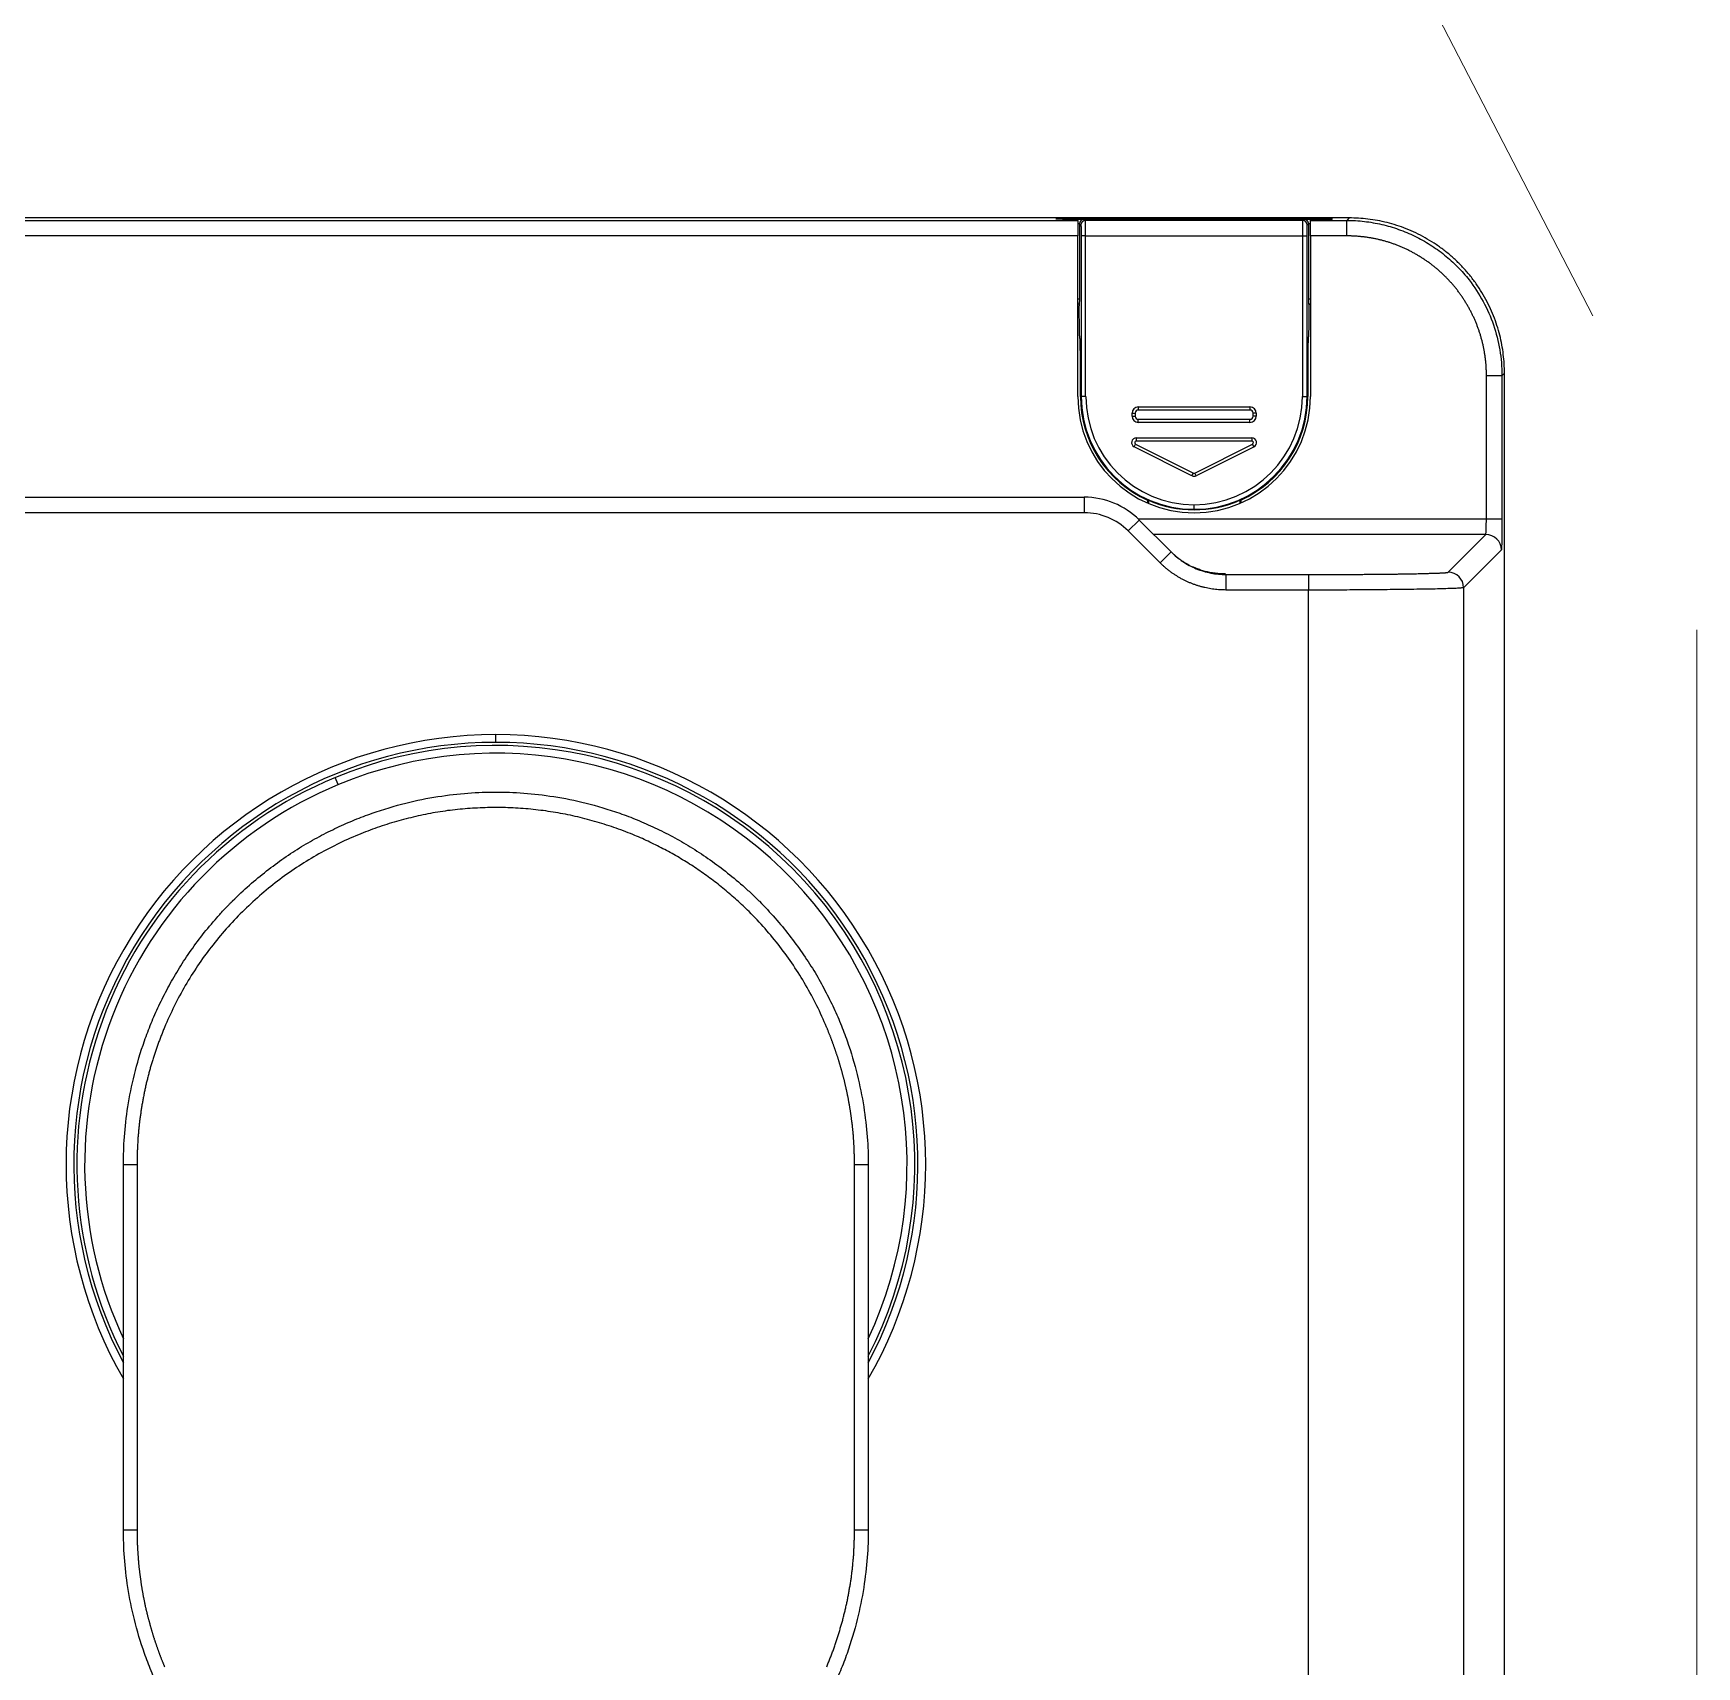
# Model space of a CAD drawing. Extents: x 4885 to 9138, y -729 to 2388.
# Drawn here: x 6318.6 to 6425.8, y 156.3 to 261.6 of the extents above; entities that cross this region are included whole.
import ezdxf

# ---------------------------------------------------------------- set-up
doc = ezdxf.new("R2010")
doc.units = 0
doc.header["$LTSCALE"] = 10
doc.header["$MEASUREMENT"] = 0
doc.linetypes.add('CENTER2', pattern=[28.575, 19.05, -3.175, 3.175, -3.175])
doc.layers.get('0').update_dxf_attribs({"linetype": 'CONTINUOUS'})
doc.layers.add('Cneter', color=1, linetype='CENTER2', lineweight=13)

msp = doc.modelspace()

# ---------------------------------------------------------------- linework, layer by layer
at = {"color": 7, "linetype": 'Continuous', "lineweight": 25}
for p, q in [((6205.17, 249.53), (6385.93, 249.53)), ((6403.43, 249.69), (6205.18, 249.69)), ((6384.53, 249.61), (6384.53, 249.64)), ((6384.53, 249.64), (6402.33, 249.64)), ((6385.93, 249.61), (6384.53, 249.61)), ((6384.93, 249.64), (6401.93, 249.64)), ((6384.93, 249.64), (6384.95, 249.62)), ((6384.95, 249.61), (6384.95, 249.62)), ((6384.95, 249.62), (6386.35, 249.62)), ((6385.93, 249.53), (6385.93, 249.61)), ((6385.93, 249.53), (6385.93, 248.53)), ((6386.05, 249.32), (6385.93, 249.32)), ((6386.05, 249.31), (6386.05, 244.46)), ((6386.05, 249.31), (6386.13, 249.23)), ((6386.43, 249.53), (6386.35, 249.62)), ((6400.42, 249.53), (6386.43, 249.53)), ((6400.5, 249.62), (6400.42, 249.53)), ((6400.5, 249.62), (6401.9, 249.62)), ((6400.72, 249.23), (6400.8, 249.31)), ((6400.93, 249.32), (6400.8, 249.32)), ((6400.8, 249.31), (6400.8, 244.46)), ((6400.93, 249.53), (6400.93, 249.61)), ((6400.93, 249.61), (6402.33, 249.61)), ((6400.93, 249.53), (6403.27, 249.53)), ((6400.93, 248.53), (6400.93, 249.53)), ((6401.9, 249.62), (6401.93, 249.64)), ((6401.9, 249.62), (6401.9, 249.61)), ((6402.33, 249.64), (6402.33, 249.61)), ((6403.43, 249.69), (6403.27, 249.53)), ((6403.27, 248.53), (6403.27, 249.53)), ((6385.93, 248.53), (6205.17, 248.53)), ((6385.93, 238.19), (6385.93, 248.53)), ((6386.44, 248.53), (6386.14, 248.53)), ((6386.14, 248.53), (6386.14, 238.19)), ((6386.44, 248.53), (6400.41, 248.53)), ((6386.44, 238.19), (6386.44, 248.53)), ((6400.41, 248.53), (6400.71, 248.53)), ((6400.41, 248.53), (6400.41, 238.19)), ((6400.71, 238.19), (6400.71, 248.53)), ((6403.27, 248.53), (6400.93, 248.53)), ((6400.93, 248.53), (6400.93, 238.19)), ((6386.05, 244.46), (6385.93, 244.46)), ((6400.93, 244.46), (6400.8, 244.46)), ((6385.93, 244.16), (6386.05, 244.16)), ((6386.03, 244.14), (6385.93, 244.14)), ((6386.03, 244.14), (6386.05, 244.16)), ((6386.03, 244.14), (6386.03, 244.02)), ((6400.8, 244.16), (6400.93, 244.16)), ((6400.83, 244.14), (6400.8, 244.16)), ((6400.83, 244.14), (6400.93, 244.14)), ((6400.83, 244.14), (6400.83, 244.02)), ((6386.07, 241.96), (6386.06, 242.03)), ((6400.79, 242.03), (6400.78, 241.96)), ((6386.1, 238.19), (6386.1, 240.46)), ((6400.76, 240.46), (6400.76, 238.19)), ((6412.27, 239.53), (6413.27, 239.53)), ((6412.27, 230.29), (6412.27, 239.53)), ((6413.27, 239.53), (6413.43, 239.69)), ((6413.27, 239.53), (6413.27, 230.29)), ((6413.43, 148.9), (6413.43, 239.69)), ((6386.14, 238.19), (6386.1, 238.19)), ((6386.44, 238.19), (6386.14, 238.19)), ((6400.41, 238.19), (6400.71, 238.19)), ((6400.76, 238.19), (6400.71, 238.19)), ((6389.43, 237.11), (6389.63, 237.11)), ((6389.43, 236.91), (6389.43, 237.11)), ((6389.63, 237.11), (6389.63, 236.91)), ((6389.83, 237.51), (6397.03, 237.51)), ((6389.83, 237.51), (6389.83, 237.31)), ((6397.03, 237.31), (6389.83, 237.31)), ((6397.03, 237.51), (6397.03, 237.31)), ((6397.43, 237.11), (6397.23, 237.11)), ((6397.23, 236.91), (6397.23, 237.11)), ((6397.43, 237.11), (6397.43, 236.91)), ((6389.43, 236.91), (6389.63, 236.91)), ((6389.83, 236.51), (6389.83, 236.71)), ((6389.83, 236.71), (6397.03, 236.71)), ((6397.03, 236.51), (6389.83, 236.51)), ((6397.03, 236.51), (6397.03, 236.71)), ((6397.43, 236.91), (6397.23, 236.91)), ((6389.56, 234.94), (6389.65, 235.12)), ((6393.29, 233.07), (6389.56, 234.94)), ((6389.65, 235.12), (6393.38, 233.25)), ((6389.7, 235.51), (6389.7, 235.31)), ((6389.7, 235.51), (6397.15, 235.51)), ((6397.15, 235.31), (6389.7, 235.31)), ((6393.47, 233.25), (6397.2, 235.12)), ((6397.29, 234.94), (6393.56, 233.07)), ((6397.15, 235.51), (6397.15, 235.31)), ((6397.29, 234.94), (6397.2, 235.12)), ((6393.29, 233.07), (6393.38, 233.25)), ((6393.56, 233.07), (6393.47, 233.25)), ((5990.5, 231.69), (6386.35, 231.69)), ((6386.35, 231.69), (6386.35, 230.69)), ((6386.35, 230.69), (5990.5, 230.69)), ((6390.43, 231.5), (6390.43, 231.34)), ((6390.43, 231.34), (6390.43, 231.31)), ((6390.48, 231.5), (6390.48, 231.29)), ((6393.43, 230.91), (6393.43, 231.21)), ((6396.37, 231.5), (6396.37, 231.29)), ((6396.43, 231.5), (6396.43, 231.34)), ((6396.43, 231.34), (6396.43, 231.31)), ((6389.89, 230.22), (6389.18, 229.52)), ((6391.24, 227.46), (6389.18, 229.52)), ((6389.82, 230.29), (6412.27, 230.29)), ((6389.89, 230.22), (6391.94, 228.17)), ((6412.27, 230.29), (6413.27, 230.29)), ((6412.23, 229.29), (6390.82, 229.29)), ((6409.8, 226.86), (6412.23, 229.29)), ((6391.94, 228.17), (6391.24, 227.46)), ((6413.23, 228.29), (6410.8, 225.86)), ((6395.44, 226.75), (6395.48, 226.71)), ((6395.48, 226.71), (6395.48, 225.71)), ((6395.48, 226.71), (6400.81, 226.71)), ((6400.81, 226.71), (6400.81, 225.71)), ((6400.81, 225.71), (6395.48, 225.71)), ((6400.81, 151.67), (6400.81, 225.71)), ((6410.8, 225.86), (6410.8, 151.52)), ((6348.43, 215.89), (6348.43, 216.39)), ((6338.27, 213.17), (6338.08, 213.63)), ((6324.43, 165.14), (6324.43, 188.69)), ((6324.43, 188.69), (6325.31, 188.69)), ((6325.31, 188.69), (6325.31, 165.14)), ((6371.55, 188.69), (6372.43, 188.69)), ((6371.55, 165.14), (6371.55, 188.69)), ((6372.43, 188.69), (6372.43, 165.14)), ((6324.43, 165.14), (6325.31, 165.14)), ((6371.55, 165.14), (6372.43, 165.14))]:
    msp.add_line(p, q, dxfattribs=at)
for centre, radius, start, end in [((6386.35, 249.31), 0.3, 179.0207, 180.0036), ((6400.5, 249.31), 0.3, 359.9964, 0.9793), ((6393.43, 238.19), 7.5, 180, 0), ((6393.43, 238.19), 7.33, 180, 245.8412), ((6393.43, 238.19), 7.28, 180, 270), ((6393.43, 238.19), 6.98, 180, 270), ((6393.43, 238.19), 7.28, 270, 0), ((6393.43, 238.19), 6.98, 270, 0), ((6393.43, 238.19), 7.33, 294.1588, 0), ((6389.83, 237.11), 0.4, 90, 180), ((6389.83, 237.11), 0.2, 90, 180), ((6397.03, 237.11), 0.4, 0, 90), ((6397.03, 237.11), 0.2, 0, 90), ((6389.83, 236.91), 0.4, 180, 270), ((6389.83, 236.91), 0.2, 180, 270), ((6397.03, 236.91), 0.4, 270, 0), ((6397.03, 236.91), 0.2, 270, 0), ((6389.7, 235.21), 0.3, 90, 243.4349), ((6389.7, 235.21), 0.1, 90, 243.4349), ((6397.15, 235.21), 0.3, 296.5651, 90), ((6397.15, 235.21), 0.1, 296.5651, 90), ((6393.43, 233.34), 0.3, 243.4349, 296.5651), ((6393.43, 233.34), 0.1, 243.4349, 296.5651), ((6386.35, 226.69), 5, 45, 90), ((6386.35, 226.69), 4, 45, 90), ((6393.43, 238.19), 7.31, 246.2293, 293.7707), ((6348.43, 188.69), 27.7, 90, 209.9531), ((6348.43, 188.69), 27.2, 90, 208.0716), ((6348.43, 188.69), 27, 332.7358, 112.5227), ((6348.43, 188.69), 27.7, 330.0469, 90), ((6348.43, 188.69), 27.2, 331.9284, 90), ((6348.43, 188.69), 26.5, 334.9127, 112.5227), ((6348.43, 188.69), 27, 112.5227, 207.2645), ((6348.43, 188.69), 26.5, 112.5227, 205.0849)]:
    msp.add_arc(centre, radius, start, end, dxfattribs=at)
for centre, major_axis, ratio, start_param, end_param in [((6384.95, 249.32), (-0.212, -0.212), 0.999695, 3.927143, 4.127504), ((6386.43, 249.23), (0.212, 0.212), 0.999695, 0.78555, 2.356042), ((6400.42, 249.23), (-0.212, 0.212), 0.999695, 3.927143, 5.497635), ((6401.9, 249.32), (-0.212, 0.212), 0.999695, 5.297274, 5.497635), ((6386.05, 244.46), (0, -0.3), 0.017452, 0.017366, 1.570732), ((6400.8, 244.46), (0, 0.3), 0.017452, 1.57088, 3.124208), ((6412.23, 228.29), (-0.707, 0.707), 0.999695, 3.927143, 5.497635), ((6409.8, 225.86), (-0.707, 0.707), 0.999695, 3.927143, 5.497635)]:
    msp.add_ellipse(centre, major_axis=major_axis, ratio=ratio, start_param=start_param, end_param=end_param, dxfattribs=at)
for points, weights in [([(6386.35, 249.62), (6386.18, 249.61), (6386.05, 249.49), (6386.05, 249.32)], [1, 0.808833628712, 0.808833628712, 1]), ([(6400.8, 249.32), (6400.8, 249.49), (6400.67, 249.61), (6400.5, 249.62)], [1, 0.808833628712, 0.808833628712, 1]), ([(6413.43, 239.69), (6413.43, 245.55), (6409.28, 249.69), (6403.43, 249.69)], [1, 0.804809640383, 0.804809640383, 1]), ([(6386.06, 242.03), (6386.04, 242.12), (6386.03, 242.93), (6386.03, 244.02)], [1, 0.824851557873, 0.824851557873, 1]), ([(6400.83, 244.02), (6400.83, 242.93), (6400.81, 242.12), (6400.79, 242.03)], [1, 0.824851557873, 0.824851557873, 1]), ([(6386.1, 240.46), (6386.1, 241.28), (6386.09, 241.89), (6386.07, 241.96)], [1, 0.824851557873, 0.824851557873, 1]), ([(6400.78, 241.96), (6400.77, 241.89), (6400.76, 241.28), (6400.76, 240.46)], [1, 0.824851557873, 0.824851557873, 1]), ([(6390.48, 231.5), (6390.46, 231.5), (6390.44, 231.5), (6390.43, 231.5)], [1, 0.999995453728, 0.999995453728, 1]), ([(6396.37, 231.5), (6396.39, 231.5), (6396.41, 231.5), (6396.43, 231.5)], [1, 0.999995453728, 0.999995453728, 1]), ([(6413.27, 230.29), (6413.27, 229.13), (6413.25, 228.31), (6413.23, 228.29)], [1, 0.808833632769, 0.808833632769, 1]), ([(6395.48, 225.71), (6393.87, 225.71), (6392.38, 226.32), (6391.24, 227.46)], [1, 0.949233593188, 0.949233593188, 1])]:
    msp.add_rational_spline(points, weights, degree=3, dxfattribs=at)
for points, degree, knots in [([(6386.13, 249.23), (6386.13, 249.23), (6386.13, 249.23), (6386.13, 249.21), (6386.13, 249.21), (6386.13, 249.2), (6386.13, 249.2), (6386.13, 249.2), (6386.13, 249.19), (6386.13, 249.18), (6386.13, 249.17), (6386.14, 249.15), (6386.14, 249.15), (6386.14, 249.14), (6386.14, 249.14), (6386.14, 249.14), (6386.14, 249.14), (6386.14, 249.13), (6386.14, 249.12), (6386.14, 249.1), (6386.14, 249.09), (6386.14, 249.08), (6386.14, 249.07), (6386.14, 249.07), (6386.14, 249.06), (6386.14, 249.06), (6386.14, 249.05), (6386.14, 249.02), (6386.14, 248.99), (6386.14, 248.98), (6386.14, 248.97), (6386.14, 248.96), (6386.14, 248.94), (6386.14, 248.92), (6386.14, 248.86), (6386.14, 248.82), (6386.14, 248.77), (6386.14, 248.77), (6386.14, 248.75), (6386.14, 248.74), (6386.14, 248.71), (6386.14, 248.69), (6386.14, 248.62), (6386.14, 248.58), (6386.14, 248.53)], 3, [0, 0, 0, 0, 0.125, 0.125, 0.140625, 0.140625, 0.15625, 0.15625, 0.1875, 0.1875, 0.25, 0.25, 0.28125, 0.28125, 0.296875, 0.296875, 0.3125, 0.3125, 0.375, 0.375, 0.40625, 0.40625, 0.421875, 0.421875, 0.429688, 0.429688, 0.4375, 0.5, 0.5625, 0.5625, 0.578125, 0.578125, 0.59375, 0.625, 0.625, 0.75, 0.75, 0.78125, 0.78125, 0.8125, 0.8125, 0.875, 0.875, 1, 1, 1, 1]), ([(6400.71, 248.53), (6400.71, 248.53), (6400.71, 248.57), (6400.71, 248.65), (6400.71, 248.66), (6400.71, 248.68), (6400.71, 248.69), (6400.71, 248.7), (6400.71, 248.72), (6400.71, 248.75), (6400.71, 248.78), (6400.71, 248.81), (6400.71, 248.82), (6400.71, 248.84), (6400.71, 248.84), (6400.71, 248.84), (6400.71, 248.85), (6400.71, 248.87), (6400.71, 248.88), (6400.71, 248.92), (6400.71, 248.93), (6400.71, 248.95), (6400.71, 248.96), (6400.71, 248.97), (6400.71, 248.97), (6400.71, 248.98), (6400.71, 248.99), (6400.71, 249.02), (6400.71, 249.05), (6400.71, 249.06), (6400.71, 249.06), (6400.71, 249.07), (6400.71, 249.09), (6400.71, 249.1), (6400.71, 249.13), (6400.72, 249.15), (6400.72, 249.17), (6400.72, 249.17), (6400.72, 249.18), (6400.72, 249.18), (6400.72, 249.19), (6400.72, 249.2), (6400.72, 249.22), (6400.72, 249.23), (6400.72, 249.23)], 3, [0, 0, 0, 0, 0.125, 0.125, 0.140625, 0.140625, 0.15625, 0.15625, 0.1875, 0.1875, 0.25, 0.25, 0.28125, 0.28125, 0.296875, 0.296875, 0.3125, 0.3125, 0.375, 0.375, 0.40625, 0.40625, 0.421875, 0.421875, 0.429687, 0.429687, 0.4375, 0.5, 0.5625, 0.5625, 0.578125, 0.578125, 0.59375, 0.625, 0.625, 0.75, 0.75, 0.78125, 0.78125, 0.8125, 0.8125, 0.875, 0.875, 1, 1, 1, 1]), ([(6403.27, 249.53), (6403.65, 249.53), (6404.03, 249.51), (6404.78, 249.42), (6405.15, 249.36), (6405.89, 249.19), (6406.25, 249.08), (6406.96, 248.83), (6407.31, 248.68), (6407.99, 248.35), (6408.32, 248.17), (6408.96, 247.76), (6409.27, 247.54), (6409.86, 247.06), (6410.14, 246.81), (6410.67, 246.27), (6410.92, 245.99), (6411.15, 245.69)], 3, [0, 0, 0, 0, 0.125, 0.125, 0.25, 0.25, 0.375, 0.375, 0.5, 0.5, 0.625, 0.625, 0.75, 0.75, 0.875, 0.875, 1, 1, 1, 1]), ([(6412.27, 239.53), (6412.27, 240.42), (6411.92, 242.16), (6411.58, 242.98), (6411.24, 243.79), (6410.75, 244.53), (6410.26, 245.27), (6409.63, 245.9), (6409.01, 246.52), (6408.27, 247.01), (6407.53, 247.51), (6406.71, 247.85), (6405.9, 248.19), (6404.16, 248.53), (6403.27, 248.53)], 2, [0, 0, 0, 0.125, 0.25, 0.25, 0.375, 0.375, 0.5, 0.5, 0.625, 0.625, 0.75, 0.75, 0.875, 1, 1, 1]), ([(6411.15, 245.69), (6411.49, 245.25), (6411.79, 244.79), (6412.32, 243.82), (6412.54, 243.31), (6412.9, 242.27), (6413.04, 241.73), (6413.22, 240.64), (6413.27, 240.09), (6413.27, 239.53)], 3, [0, 0, 0, 0, 0.25, 0.25, 0.5, 0.5, 0.75, 0.75, 1, 1, 1, 1]), ([(6412.23, 229.29), (6412.24, 229.29), (6412.24, 229.3), (6412.24, 229.33), (6412.24, 229.35), (6412.24, 229.4), (6412.25, 229.43), (6412.25, 229.5), (6412.25, 229.54), (6412.25, 229.63), (6412.25, 229.69), (6412.26, 229.79), (6412.26, 229.85), (6412.26, 229.97), (6412.26, 230.03), (6412.27, 230.16), (6412.27, 230.22), (6412.27, 230.29)], 3, [0, 0, 0, 0, 0.125, 0.125, 0.25, 0.25, 0.375, 0.375, 0.5, 0.5, 0.625, 0.625, 0.75, 0.75, 0.875, 0.875, 1, 1, 1, 1]), ([(6395.44, 226.75), (6395.43, 226.75), (6395.4, 226.75), (6395.37, 226.75), (6395.33, 226.75), (6395.3, 226.75), (6395.27, 226.75), (6395.23, 226.75), (6395.2, 226.75), (6395.17, 226.75), (6395.14, 226.75), (6395.11, 226.75), (6395.08, 226.76), (6395.05, 226.76), (6395.02, 226.76), (6394.99, 226.76), (6394.97, 226.76), (6394.94, 226.77), (6394.91, 226.77), (6394.89, 226.77), (6394.86, 226.77), (6394.84, 226.78), (6394.81, 226.78), (6394.79, 226.78), (6394.77, 226.79), (6394.74, 226.79), (6394.72, 226.79), (6394.7, 226.79), (6394.68, 226.8), (6394.66, 226.8), (6394.64, 226.8), (6394.62, 226.81), (6394.6, 226.81), (6394.59, 226.81), (6394.57, 226.81), (6394.55, 226.82), (6394.48, 226.83), (6394.37, 226.85), (6394.21, 226.89), (6394.06, 226.93), (6393.91, 226.97), (6393.77, 227.02), (6393.62, 227.08), (6393.44, 227.15), (6393.25, 227.23), (6393.08, 227.32), (6392.92, 227.42), (6392.8, 227.49), (6392.72, 227.54), (6392.67, 227.57), (6392.62, 227.6), (6392.58, 227.64), (6392.54, 227.67), (6392.49, 227.7), (6392.45, 227.73), (6392.41, 227.76), (6392.36, 227.8), (6392.32, 227.83), (6392.28, 227.86), (6392.24, 227.9), (6392.2, 227.93), (6392.16, 227.97), (6392.12, 228), (6392.08, 228.04), (6392.05, 228.07), (6392.01, 228.11), (6391.97, 228.14), (6391.95, 228.17), (6391.94, 228.18)], 3, [0, 0, 0, 0, 0.009775, 0.019396, 0.028862, 0.038173, 0.04733, 0.056332, 0.065179, 0.073872, 0.082409, 0.090792, 0.099021, 0.107095, 0.115014, 0.122778, 0.130387, 0.137842, 0.145143, 0.152288, 0.159279, 0.166115, 0.172797, 0.179323, 0.185696, 0.191913, 0.197976, 0.203884, 0.209637, 0.215236, 0.22068, 0.22597, 0.231104, 0.236085, 0.24091, 0.245581, 0.250097, 0.295907, 0.340032, 0.382478, 0.423248, 0.462348, 0.499784, 0.556141, 0.609305, 0.659307, 0.706183, 0.74998, 0.76349, 0.776881, 0.790155, 0.803314, 0.81636, 0.829294, 0.84212, 0.854838, 0.867452, 0.879964, 0.892376, 0.90469, 0.916909, 0.929036, 0.941072, 0.953021, 0.964886, 0.976669, 0.988373, 1, 1, 1, 1]), ([(6391.94, 228.17), (6392.17, 227.94), (6392.43, 227.73), (6392.97, 227.37), (6393.26, 227.21), (6393.87, 226.96), (6394.18, 226.87), (6394.83, 226.74), (6395.15, 226.71), (6395.48, 226.71)], 3, [0, 0, 0, 0, 0.25, 0.25, 0.5, 0.5, 0.75, 0.75, 1, 1, 1, 1]), ([(6400.81, 226.71), (6401.68, 226.71), (6403.4, 226.71), (6404.21, 226.72), (6405.02, 226.72), (6406.49, 226.74), (6407.74, 226.76), (6408.73, 226.79), (6409.42, 226.81), (6409.79, 226.84), (6409.8, 226.86)], 2, [0, 0, 0, 0.125, 0.25, 0.25, 0.375, 0.5, 0.625, 0.75, 0.875, 1, 1, 1]), ([(6410.8, 225.86), (6410.8, 225.85), (6410.76, 225.85), (6410.65, 225.84), (6410.58, 225.83), (6410.38, 225.82), (6410.26, 225.81), (6409.99, 225.8), (6409.83, 225.8), (6409.49, 225.79), (6409.31, 225.78), (6408.91, 225.77), (6408.7, 225.77), (6408.25, 225.76), (6408.02, 225.76), (6407.54, 225.75), (6407.3, 225.75), (6406.79, 225.74), (6406.53, 225.74), (6406.01, 225.73), (6405.74, 225.73), (6405.21, 225.73), (6404.94, 225.72), (6404.4, 225.72), (6404.13, 225.72), (6403.6, 225.71), (6403.33, 225.71), (6402.81, 225.71), (6402.55, 225.71), (6402.03, 225.71), (6401.78, 225.71), (6401.29, 225.71), (6401.04, 225.71), (6400.81, 225.71)], 3, [0, 0, 0, 0, 0.0625, 0.0625, 0.125, 0.125, 0.1875, 0.1875, 0.25, 0.25, 0.3125, 0.3125, 0.375, 0.375, 0.4375, 0.4375, 0.5, 0.5, 0.5625, 0.5625, 0.625, 0.625, 0.6875, 0.6875, 0.75, 0.75, 0.8125, 0.8125, 0.875, 0.875, 0.9375, 0.9375, 1, 1, 1, 1]), ([(6324.43, 188.69), (6324.43, 189.26), (6324.45, 189.85), (6324.54, 191.09), (6324.61, 191.74), (6324.82, 193.08), (6324.96, 193.77), (6325.31, 195.19), (6325.53, 195.92), (6325.92, 197.03), (6326.2, 197.78), (6326.7, 198.92), (6327.09, 199.68), (6327.5, 200.44), (6327.72, 200.83), (6328.18, 201.59), (6328.43, 201.97), (6328.96, 202.73), (6329.23, 203.11), (6329.82, 203.86), (6330.13, 204.23), (6330.61, 204.77), (6330.86, 205.05), (6331.16, 205.36), (6331.31, 205.52), (6331.39, 205.6), (6331.43, 205.63), (6331.45, 205.65), (6331.46, 205.66), (6331.46, 205.67), (6331.82, 206.03), (6332.18, 206.36), (6332.91, 207.01), (6333.28, 207.31), (6334.02, 207.89), (6334.4, 208.17), (6335.15, 208.69), (6335.53, 208.94), (6336.29, 209.4), (6336.67, 209.62), (6337.44, 210.03), (6338.2, 210.41), (6339.33, 210.91), (6340.08, 211.19), (6341.19, 211.58), (6341.91, 211.8), (6343.33, 212.15), (6344.02, 212.29), (6345.36, 212.5), (6346.01, 212.57), (6347.26, 212.67), (6347.85, 212.69), (6348.43, 212.69)], 3, [0, 0, 0, 0, 0.0625, 0.0625, 0.125, 0.125, 0.1875, 0.1875, 0.25, 0.25, 0.28125, 0.3125, 0.34375, 0.34375, 0.375, 0.375, 0.40625, 0.40625, 0.4375, 0.4375, 0.46875, 0.46875, 0.484375, 0.492188, 0.496094, 0.498047, 0.499023, 0.499512, 0.499512, 0.5, 0.5, 0.53125, 0.53125, 0.5625, 0.5625, 0.59375, 0.59375, 0.625, 0.625, 0.65625, 0.65625, 0.6875, 0.71875, 0.75, 0.75, 0.8125, 0.8125, 0.875, 0.875, 0.9375, 0.9375, 1, 1, 1, 1]), ([(6348.43, 212.69), (6349, 212.69), (6349.6, 212.67), (6350.85, 212.57), (6351.49, 212.5), (6352.84, 212.29), (6353.53, 212.15), (6354.95, 211.8), (6355.68, 211.58), (6356.79, 211.19), (6357.54, 210.9), (6358.68, 210.4), (6359.44, 210.02), (6360.2, 209.61), (6360.58, 209.39), (6361.34, 208.92), (6361.72, 208.67), (6362.48, 208.15), (6362.85, 207.87), (6363.6, 207.29), (6363.97, 206.98), (6364.52, 206.5), (6364.79, 206.25), (6365.1, 205.95), (6365.23, 205.82), (6365.32, 205.73), (6365.37, 205.69), (6365.76, 205.29), (6366.1, 204.93), (6366.75, 204.2), (6367.05, 203.83), (6367.63, 203.08), (6367.91, 202.71), (6368.43, 201.95), (6368.68, 201.57), (6369.15, 200.81), (6369.36, 200.43), (6369.77, 199.66), (6370.16, 198.9), (6370.65, 197.77), (6370.94, 197.02), (6371.33, 195.91), (6371.54, 195.18), (6371.89, 193.77), (6372.03, 193.08), (6372.24, 191.74), (6372.31, 191.09), (6372.41, 189.85), (6372.43, 189.26), (6372.43, 188.69)], 3, [0, 0, 0, 0, 0.0625, 0.0625, 0.125, 0.125, 0.1875, 0.1875, 0.25, 0.25, 0.28125, 0.3125, 0.34375, 0.34375, 0.375, 0.375, 0.40625, 0.40625, 0.4375, 0.4375, 0.46875, 0.46875, 0.484375, 0.492187, 0.496094, 0.496094, 0.5, 0.5, 0.53125, 0.53125, 0.5625, 0.5625, 0.59375, 0.59375, 0.625, 0.625, 0.65625, 0.65625, 0.6875, 0.71875, 0.75, 0.75, 0.8125, 0.8125, 0.875, 0.875, 0.9375, 0.9375, 1, 1, 1, 1]), ([(6364.75, 204.98), (6364.62, 205.11), (6364.36, 205.35), (6363.97, 205.72), (6363.57, 206.07), (6363.16, 206.41), (6362.75, 206.75), (6362.33, 207.07), (6361.9, 207.38), (6361.47, 207.68), (6361.03, 207.98), (6360.58, 208.26), (6360.13, 208.53), (6359.67, 208.79), (6359.2, 209.04), (6358.72, 209.28), (6358.24, 209.52), (6357.75, 209.74), (6357.02, 210.05), (6356.04, 210.42), (6354.8, 210.81), (6353.55, 211.13), (6352.28, 211.38), (6351, 211.56), (6349.7, 211.67), (6348.39, 211.7), (6347.09, 211.66), (6345.8, 211.56), (6344.53, 211.38), (6343.26, 211.12), (6342.02, 210.8), (6340.78, 210.41), (6339.5, 209.92), (6338.19, 209.33), (6336.85, 208.62), (6335.58, 207.83), (6334.35, 206.96), (6333.19, 206.01), (6332.08, 204.98), (6331.04, 203.88), (6330.08, 202.71), (6329.2, 201.5), (6328.4, 200.22), (6327.69, 198.9), (6327.27, 197.98), (6327.07, 197.51)], 3, [0, 0, 0, 0, 0.011867, 0.02369, 0.035475, 0.047226, 0.058952, 0.070657, 0.082349, 0.094033, 0.105715, 0.117403, 0.129102, 0.140818, 0.152558, 0.164328, 0.176134, 0.187983, 0.199879, 0.228772, 0.257442, 0.285981, 0.314477, 0.343024, 0.371712, 0.400629, 0.429368, 0.457891, 0.486288, 0.514649, 0.543062, 0.571617, 0.600403, 0.633929, 0.667174, 0.700279, 0.733385, 0.766636, 0.800172, 0.833758, 0.86704, 0.90016, 0.933265, 0.966498, 1, 1, 1, 1]), ([(6371.55, 188.69), (6371.55, 188.71), (6371.55, 188.76), (6371.54, 188.84), (6371.54, 188.92), (6371.54, 188.99), (6371.54, 189.07), (6371.54, 189.15), (6371.54, 189.22), (6371.54, 189.3), (6371.53, 189.38), (6371.53, 189.45), (6371.53, 189.53), (6371.53, 189.6), (6371.52, 189.68), (6371.52, 189.76), (6371.52, 189.83), (6371.51, 189.91), (6371.51, 189.98), (6371.5, 190.06), (6371.5, 190.13), (6371.49, 190.21), (6371.49, 190.29), (6371.48, 190.36), (6371.48, 190.44), (6371.47, 190.51), (6371.47, 190.59), (6371.46, 190.66), (6371.45, 190.74), (6371.45, 190.81), (6371.44, 190.89), (6371.43, 190.97), (6371.42, 191.04), (6371.42, 191.12), (6371.41, 191.19), (6371.4, 191.27), (6371.39, 191.34), (6371.38, 191.42), (6371.37, 191.49), (6371.36, 191.57), (6371.35, 191.64), (6371.34, 191.72), (6371.33, 191.79), (6371.32, 191.87), (6371.31, 191.94), (6371.3, 192.02), (6371.29, 192.09), (6371.28, 192.17), (6371.26, 192.24), (6371.25, 192.32), (6371.24, 192.39), (6371.23, 192.47), (6371.21, 192.54), (6371.2, 192.62), (6371.19, 192.69), (6371.17, 192.76), (6371.16, 192.84), (6371.15, 192.91), (6371.13, 192.99), (6371.12, 193.06), (6371.1, 193.14), (6371.09, 193.21), (6371.07, 193.29), (6371.06, 193.36), (6371.04, 193.43), (6371.02, 193.51), (6371.01, 193.58), (6370.99, 193.66), (6370.97, 193.73), (6370.96, 193.8), (6370.94, 193.88), (6370.92, 193.95), (6370.9, 194.03), (6370.89, 194.1), (6370.87, 194.17), (6370.85, 194.25), (6370.83, 194.32), (6370.81, 194.4), (6370.79, 194.47), (6370.77, 194.54), (6370.75, 194.62), (6370.73, 194.69), (6370.71, 194.76), (6370.69, 194.84), (6370.67, 194.91), (6370.65, 194.98), (6370.63, 195.06), (6370.61, 195.13), (6370.58, 195.2), (6370.56, 195.28), (6370.54, 195.35), (6370.52, 195.42), (6370.49, 195.5), (6370.47, 195.57), (6370.45, 195.64), (6370.42, 195.72), (6370.4, 195.79), (6370.37, 195.86), (6370.35, 195.94), (6370.32, 196.01), (6370.3, 196.08), (6370.27, 196.15), (6370.25, 196.23), (6370.22, 196.3), (6370.2, 196.37), (6370.17, 196.45), (6370.14, 196.52), (6370.12, 196.59), (6370.09, 196.66), (6370.06, 196.74), (6370.04, 196.81), (6370.01, 196.88), (6369.98, 196.95), (6369.95, 197.03), (6369.92, 197.1), (6369.89, 197.17), (6369.86, 197.24), (6369.84, 197.32), (6369.81, 197.39), (6369.78, 197.46), (6369.56, 197.98), (6369.13, 198.92), (6368.41, 200.26), (6367.62, 201.53), (6366.74, 202.74), (6365.79, 203.9), (6365.1, 204.63), (6364.75, 204.98), (6364.75, 204.98)], 3, [0, 0, 0, 0, 0.004216, 0.008429, 0.012641, 0.016851, 0.02106, 0.025266, 0.029471, 0.033674, 0.037876, 0.042076, 0.046275, 0.050472, 0.054667, 0.058862, 0.063055, 0.067247, 0.071438, 0.075627, 0.079816, 0.084003, 0.088189, 0.092375, 0.096559, 0.100743, 0.104926, 0.109108, 0.113289, 0.11747, 0.12165, 0.125829, 0.130008, 0.134187, 0.138365, 0.142543, 0.14672, 0.150897, 0.155074, 0.15925, 0.163427, 0.167603, 0.17178, 0.175956, 0.180133, 0.184309, 0.188486, 0.192663, 0.19684, 0.201018, 0.205195, 0.209374, 0.213552, 0.217732, 0.221911, 0.226092, 0.230273, 0.234454, 0.238637, 0.24282, 0.247004, 0.251189, 0.255375, 0.259561, 0.263749, 0.267938, 0.272128, 0.27632, 0.280512, 0.284706, 0.288901, 0.293097, 0.297295, 0.301494, 0.305695, 0.309897, 0.314101, 0.318307, 0.322514, 0.326723, 0.330934, 0.335147, 0.339361, 0.343578, 0.347796, 0.352017, 0.356239, 0.360464, 0.364691, 0.36892, 0.373152, 0.377385, 0.381621, 0.38586, 0.390101, 0.394344, 0.39859, 0.402839, 0.40709, 0.411344, 0.415601, 0.41986, 0.424122, 0.428387, 0.432655, 0.436926, 0.4412, 0.445477, 0.449757, 0.454041, 0.458327, 0.462617, 0.46691, 0.471206, 0.475505, 0.479809, 0.484115, 0.488425, 0.492739, 0.497056, 0.501376, 0.585667, 0.669008, 0.751751, 0.834255, 0.916883, 0.999997, 1, 1, 1, 1]), ([(6327.07, 197.51), (6327.07, 197.51), (6327.06, 197.47), (6327.02, 197.39), (6326.97, 197.26), (6326.92, 197.13), (6326.87, 197), (6326.82, 196.87), (6326.77, 196.74), (6326.72, 196.61), (6326.67, 196.48), (6326.62, 196.35), (6326.58, 196.22), (6326.53, 196.09), (6326.49, 195.96), (6326.45, 195.83), (6326.4, 195.7), (6326.36, 195.57), (6326.32, 195.44), (6326.28, 195.31), (6326.24, 195.18), (6326.2, 195.04), (6326.16, 194.91), (6326.13, 194.78), (6326.09, 194.65), (6326.06, 194.52), (6326.02, 194.39), (6325.99, 194.25), (6325.95, 194.12), (6325.92, 193.99), (6325.89, 193.86), (6325.86, 193.72), (6325.83, 193.59), (6325.8, 193.46), (6325.77, 193.32), (6325.75, 193.19), (6325.72, 193.05), (6325.7, 192.92), (6325.67, 192.79), (6325.65, 192.65), (6325.62, 192.52), (6325.6, 192.38), (6325.58, 192.25), (6325.56, 192.11), (6325.54, 191.98), (6325.52, 191.84), (6325.5, 191.71), (6325.48, 191.57), (6325.47, 191.44), (6325.45, 191.3), (6325.44, 191.16), (6325.42, 191.03), (6325.41, 190.89), (6325.4, 190.76), (6325.38, 190.62), (6325.37, 190.48), (6325.36, 190.35), (6325.35, 190.21), (6325.35, 190.07), (6325.34, 189.93), (6325.33, 189.8), (6325.33, 189.66), (6325.32, 189.52), (6325.32, 189.38), (6325.31, 189.24), (6325.31, 189.1), (6325.31, 188.97), (6325.31, 188.83), (6325.31, 188.73), (6325.31, 188.69)], 3, [0, 0, 0, 0, 0.000024, 0.015383, 0.030724, 0.046047, 0.061353, 0.076643, 0.091916, 0.107175, 0.122418, 0.137647, 0.152862, 0.168064, 0.183253, 0.19843, 0.213596, 0.22875, 0.243894, 0.259028, 0.274152, 0.289268, 0.304375, 0.319475, 0.334567, 0.349653, 0.364732, 0.379806, 0.394876, 0.40994, 0.425001, 0.440059, 0.455114, 0.470166, 0.485217, 0.500268, 0.515317, 0.530367, 0.545417, 0.560469, 0.575522, 0.590578, 0.605636, 0.620698, 0.635764, 0.650835, 0.665911, 0.680992, 0.69608, 0.711174, 0.726276, 0.741386, 0.756505, 0.771632, 0.786769, 0.801916, 0.817074, 0.832243, 0.847423, 0.862617, 0.877823, 0.893042, 0.908276, 0.923524, 0.938787, 0.954065, 0.96936, 0.984671, 1, 1, 1, 1]), ([(6348.43, 141.14), (6347.85, 141.14), (6347.25, 141.16), (6346.01, 141.26), (6345.36, 141.33), (6344.02, 141.54), (6343.32, 141.68), (6341.9, 142.03), (6341.18, 142.25), (6340.07, 142.64), (6339.32, 142.93), (6338.19, 143.42), (6337.42, 143.81), (6336.66, 144.22), (6336.28, 144.44), (6335.52, 144.9), (6335.14, 145.15), (6334.39, 145.67), (6334.01, 145.95), (6333.27, 146.53), (6332.9, 146.83), (6332.35, 147.32), (6332.08, 147.56), (6331.77, 147.86), (6331.61, 148.01), (6331.54, 148.09), (6331.5, 148.13), (6331.48, 148.14), (6331.47, 148.16), (6331.46, 148.16), (6331.1, 148.52), (6330.77, 148.88), (6330.12, 149.61), (6329.81, 149.98), (6329.23, 150.73), (6328.95, 151.11), (6328.43, 151.86), (6328.18, 152.24), (6327.71, 153.01), (6327.5, 153.39), (6327.08, 154.15), (6326.7, 154.92), (6326.2, 156.05), (6325.92, 156.8), (6325.53, 157.91), (6325.31, 158.64), (6324.96, 160.06), (6324.82, 160.75), (6324.61, 162.09), (6324.54, 162.73), (6324.45, 163.98), (6324.43, 164.57), (6324.43, 165.14)], 3, [0, 0, 0, 0, 0.0625, 0.0625, 0.125, 0.125, 0.1875, 0.1875, 0.25, 0.25, 0.28125, 0.3125, 0.34375, 0.34375, 0.375, 0.375, 0.40625, 0.40625, 0.4375, 0.4375, 0.46875, 0.46875, 0.484375, 0.492188, 0.496094, 0.498047, 0.499023, 0.499512, 0.499512, 0.5, 0.5, 0.53125, 0.53125, 0.5625, 0.5625, 0.59375, 0.59375, 0.625, 0.625, 0.65625, 0.65625, 0.6875, 0.71875, 0.75, 0.75, 0.8125, 0.8125, 0.875, 0.875, 0.9375, 0.9375, 1, 1, 1, 1]), ([(6325.31, 165.14), (6325.31, 165.12), (6325.31, 165.06), (6325.31, 164.99), (6325.31, 164.91), (6325.31, 164.83), (6325.31, 164.76), (6325.31, 164.68), (6325.31, 164.6), (6325.31, 164.53), (6325.32, 164.45), (6325.32, 164.37), (6325.32, 164.3), (6325.32, 164.22), (6325.33, 164.14), (6325.33, 164.07), (6325.33, 163.99), (6325.34, 163.92), (6325.34, 163.84), (6325.35, 163.76), (6325.35, 163.69), (6325.36, 163.61), (6325.36, 163.53), (6325.37, 163.46), (6325.37, 163.38), (6325.38, 163.31), (6325.38, 163.23), (6325.39, 163.15), (6325.4, 163.08), (6325.4, 163), (6325.41, 162.93), (6325.42, 162.85), (6325.43, 162.78), (6325.43, 162.7), (6325.44, 162.63), (6325.45, 162.55), (6325.46, 162.47), (6325.47, 162.4), (6325.48, 162.32), (6325.49, 162.25), (6325.5, 162.17), (6325.51, 162.1), (6325.52, 162.02), (6325.53, 161.95), (6325.54, 161.87), (6325.55, 161.8), (6325.56, 161.72), (6325.57, 161.65), (6325.58, 161.57), (6325.59, 161.5), (6325.61, 161.42), (6325.62, 161.35), (6325.63, 161.27), (6325.64, 161.2), (6325.66, 161.13), (6325.67, 161.05), (6325.68, 160.98), (6325.7, 160.9), (6325.71, 160.83), (6325.73, 160.75), (6325.74, 160.68), (6325.76, 160.61), (6325.77, 160.53), (6325.79, 160.46), (6325.8, 160.38), (6325.82, 160.31), (6325.83, 160.24), (6325.85, 160.16), (6325.87, 160.09), (6325.88, 160.01), (6325.9, 159.94), (6325.92, 159.87), (6325.94, 159.79), (6325.95, 159.72), (6325.97, 159.65), (6325.99, 159.57), (6326.01, 159.5), (6326.03, 159.43), (6326.05, 159.35), (6326.07, 159.28), (6326.09, 159.21), (6326.11, 159.13), (6326.13, 159.06), (6326.15, 158.99), (6326.17, 158.91), (6326.19, 158.84), (6326.21, 158.77), (6326.23, 158.69), (6326.25, 158.62), (6326.27, 158.55), (6326.3, 158.48), (6326.32, 158.4), (6326.34, 158.33), (6326.36, 158.26), (6326.39, 158.18), (6326.41, 158.11), (6326.43, 158.04), (6326.46, 157.97), (6326.48, 157.9), (6326.51, 157.82), (6326.53, 157.75), (6326.56, 157.68), (6326.58, 157.61), (6326.61, 157.53), (6326.63, 157.46), (6326.66, 157.39), (6326.68, 157.32), (6326.71, 157.25), (6326.74, 157.17), (6326.76, 157.1), (6326.79, 157.03), (6326.82, 156.96), (6326.85, 156.89), (6326.87, 156.82), (6326.9, 156.74), (6326.93, 156.67), (6326.96, 156.6), (6326.99, 156.53), (6327.02, 156.46), (6327.05, 156.39), (6327.07, 156.34), (6327.08, 156.31), (6327.08, 156.31)], 3, [0, 0, 0, 0, 0.008497, 0.016989, 0.025475, 0.033956, 0.042433, 0.050904, 0.059371, 0.067833, 0.07629, 0.084743, 0.093192, 0.101636, 0.110075, 0.118511, 0.126943, 0.13537, 0.143794, 0.152214, 0.16063, 0.169043, 0.177452, 0.185858, 0.19426, 0.202659, 0.211055, 0.219448, 0.227839, 0.236226, 0.24461, 0.252992, 0.261371, 0.269748, 0.278123, 0.286495, 0.294865, 0.303233, 0.311598, 0.319962, 0.328325, 0.336685, 0.345044, 0.353401, 0.361757, 0.370112, 0.378465, 0.386817, 0.395168, 0.403519, 0.411868, 0.420217, 0.428564, 0.436912, 0.445259, 0.453605, 0.461952, 0.470298, 0.478644, 0.48699, 0.495336, 0.503682, 0.512029, 0.520376, 0.528723, 0.537071, 0.54542, 0.55377, 0.56212, 0.570472, 0.578824, 0.587178, 0.595532, 0.603889, 0.612246, 0.620606, 0.628966, 0.637329, 0.645693, 0.65406, 0.662428, 0.670799, 0.679171, 0.687546, 0.695924, 0.704303, 0.712686, 0.721071, 0.729459, 0.73785, 0.746243, 0.75464, 0.76304, 0.771443, 0.77985, 0.78826, 0.796673, 0.80509, 0.813511, 0.821936, 0.830364, 0.838797, 0.847233, 0.855674, 0.864119, 0.872569, 0.881023, 0.889481, 0.897944, 0.906412, 0.914885, 0.923362, 0.931845, 0.940332, 0.948825, 0.957323, 0.965827, 0.974336, 0.98285, 0.99137, 0.999896, 1, 1, 1, 1]), ([(6372.43, 165.14), (6372.43, 164.57), (6372.41, 163.98), (6372.31, 162.73), (6372.24, 162.09), (6372.03, 160.75), (6371.89, 160.06), (6371.54, 158.64), (6371.32, 157.91), (6370.93, 156.8), (6370.65, 156.06), (6370.15, 154.92), (6369.77, 154.16), (6369.36, 153.4), (6369.14, 153.01), (6368.67, 152.25), (6368.43, 151.87), (6367.9, 151.11), (6367.63, 150.74), (6367.04, 149.99), (6366.74, 149.62), (6366.25, 149.07), (6366.01, 148.8), (6365.71, 148.49), (6365.55, 148.33), (6365.48, 148.25), (6365.44, 148.22), (6365.42, 148.2), (6365.41, 148.19), (6365.05, 147.82), (6364.69, 147.49), (6363.96, 146.84), (6363.59, 146.53), (6362.85, 145.95), (6362.47, 145.68), (6361.72, 145.15), (6361.34, 144.91), (6360.57, 144.44), (6360.19, 144.22), (6359.43, 143.81), (6358.67, 143.43), (6357.54, 142.93), (6356.79, 142.64), (6355.68, 142.25), (6354.95, 142.03), (6353.53, 141.68), (6352.84, 141.54), (6351.49, 141.33), (6350.85, 141.26), (6349.6, 141.16), (6349, 141.14), (6348.43, 141.14)], 3, [0, 0, 0, 0, 0.0625, 0.0625, 0.125, 0.125, 0.1875, 0.1875, 0.25, 0.25, 0.28125, 0.3125, 0.34375, 0.34375, 0.375, 0.375, 0.40625, 0.40625, 0.4375, 0.4375, 0.46875, 0.46875, 0.484375, 0.492187, 0.496094, 0.498047, 0.499023, 0.499023, 0.5, 0.5, 0.53125, 0.53125, 0.5625, 0.5625, 0.59375, 0.59375, 0.625, 0.625, 0.65625, 0.65625, 0.6875, 0.71875, 0.75, 0.75, 0.8125, 0.8125, 0.875, 0.875, 0.9375, 0.9375, 1, 1, 1, 1]), ([(6369.75, 156.3), (6369.75, 156.3), (6369.76, 156.34), (6369.8, 156.43), (6369.85, 156.56), (6369.91, 156.69), (6369.96, 156.82), (6370.01, 156.95), (6370.06, 157.08), (6370.11, 157.21), (6370.16, 157.34), (6370.2, 157.47), (6370.25, 157.6), (6370.3, 157.74), (6370.34, 157.87), (6370.39, 158), (6370.43, 158.13), (6370.47, 158.26), (6370.51, 158.39), (6370.55, 158.53), (6370.59, 158.66), (6370.63, 158.79), (6370.67, 158.92), (6370.71, 159.06), (6370.75, 159.19), (6370.78, 159.32), (6370.82, 159.45), (6370.85, 159.59), (6370.88, 159.72), (6370.92, 159.85), (6370.95, 159.99), (6370.98, 160.12), (6371.01, 160.25), (6371.04, 160.39), (6371.07, 160.52), (6371.1, 160.65), (6371.12, 160.79), (6371.15, 160.92), (6371.17, 161.06), (6371.2, 161.19), (6371.22, 161.33), (6371.24, 161.46), (6371.27, 161.6), (6371.29, 161.73), (6371.31, 161.87), (6371.33, 162), (6371.35, 162.14), (6371.36, 162.27), (6371.38, 162.41), (6371.4, 162.54), (6371.41, 162.68), (6371.43, 162.81), (6371.44, 162.95), (6371.45, 163.09), (6371.46, 163.22), (6371.48, 163.36), (6371.49, 163.5), (6371.5, 163.63), (6371.5, 163.77), (6371.51, 163.91), (6371.52, 164.04), (6371.53, 164.18), (6371.53, 164.32), (6371.53, 164.45), (6371.54, 164.59), (6371.54, 164.73), (6371.54, 164.87), (6371.54, 165), (6371.55, 165.1), (6371.55, 165.14)], 3, [0, 0, 0, 0, 0.000096, 0.015617, 0.031115, 0.046591, 0.062044, 0.077476, 0.092887, 0.108278, 0.123649, 0.139, 0.154333, 0.169647, 0.184944, 0.200223, 0.215486, 0.230732, 0.245963, 0.261179, 0.276381, 0.291568, 0.306743, 0.321904, 0.337053, 0.352191, 0.367317, 0.382432, 0.397538, 0.412634, 0.427721, 0.4428, 0.457871, 0.472934, 0.487991, 0.503042, 0.518087, 0.533128, 0.548164, 0.563196, 0.578225, 0.593251, 0.608274, 0.623297, 0.638318, 0.653339, 0.66836, 0.683382, 0.698404, 0.713429, 0.728456, 0.743486, 0.75852, 0.773558, 0.7886, 0.803648, 0.818701, 0.833761, 0.848828, 0.863902, 0.878984, 0.894075, 0.909175, 0.924285, 0.939405, 0.954536, 0.969679, 0.984833, 1, 1, 1, 1])]:
    msp.add_open_spline(points, degree=degree, knots=knots, dxfattribs=at)
for points in [[(6386.44, 248.53), (6386.44, 249.07), (6386.44, 249.52), (6386.43, 249.53)], [(6400.42, 249.53), (6400.41, 249.52), (6400.41, 249.07), (6400.41, 248.53)]]:
    msp.add_open_spline(points, degree=3, dxfattribs=at)
at = {"layer": 'Cneter', "lineweight": 5, "ltscale": 0.5}
for p, q in [((6244.09, 581.8), (6422.47, 236.92)), ((6425.82, 223.14), (6425.82, 54.38))]:
    msp.add_line(p, q, dxfattribs=at)

doc.saveas('drawing.dxf')
